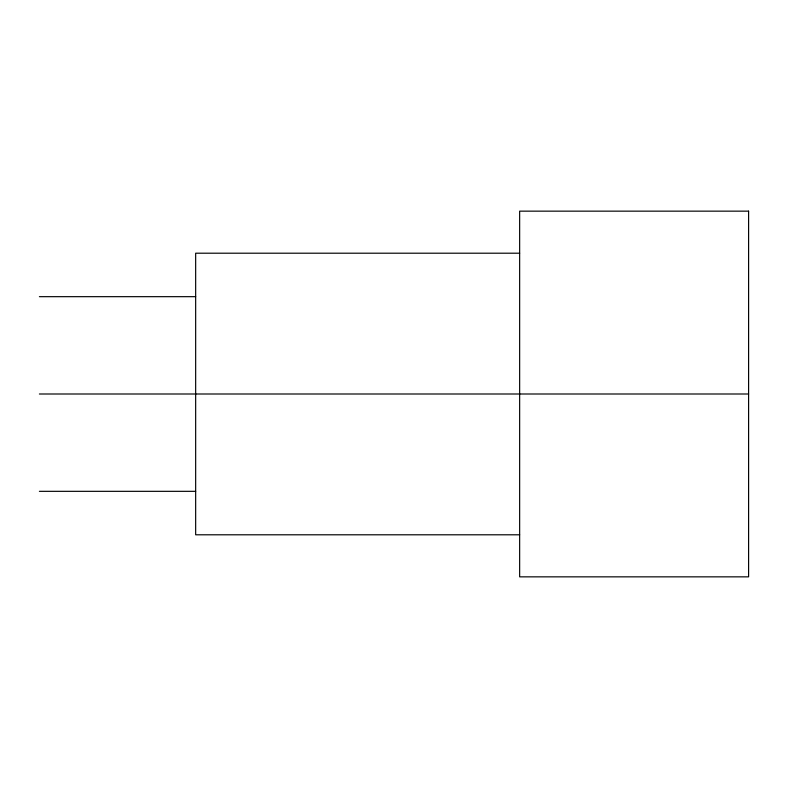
<?xml version="1.0" encoding="UTF-8"?>
<svg xmlns="http://www.w3.org/2000/svg" width="788" height="788" viewBox="0 0 788 788"><rect width="100%" height="100%" fill="white"/><g stroke="black" fill="none" stroke-linecap="round" stroke-linejoin="round"><path stroke-width="1.18" d="M519.647 253.204L195.66 253.204L195.66 534.796L519.647 534.796M39.4 296.672L195.66 296.672M39.4 394L748.6 394M39.4 491.328L195.66 491.328M748.6 211.154L519.647 211.154L519.647 576.846L748.6 576.846L748.6 211.154"/></g></svg>
